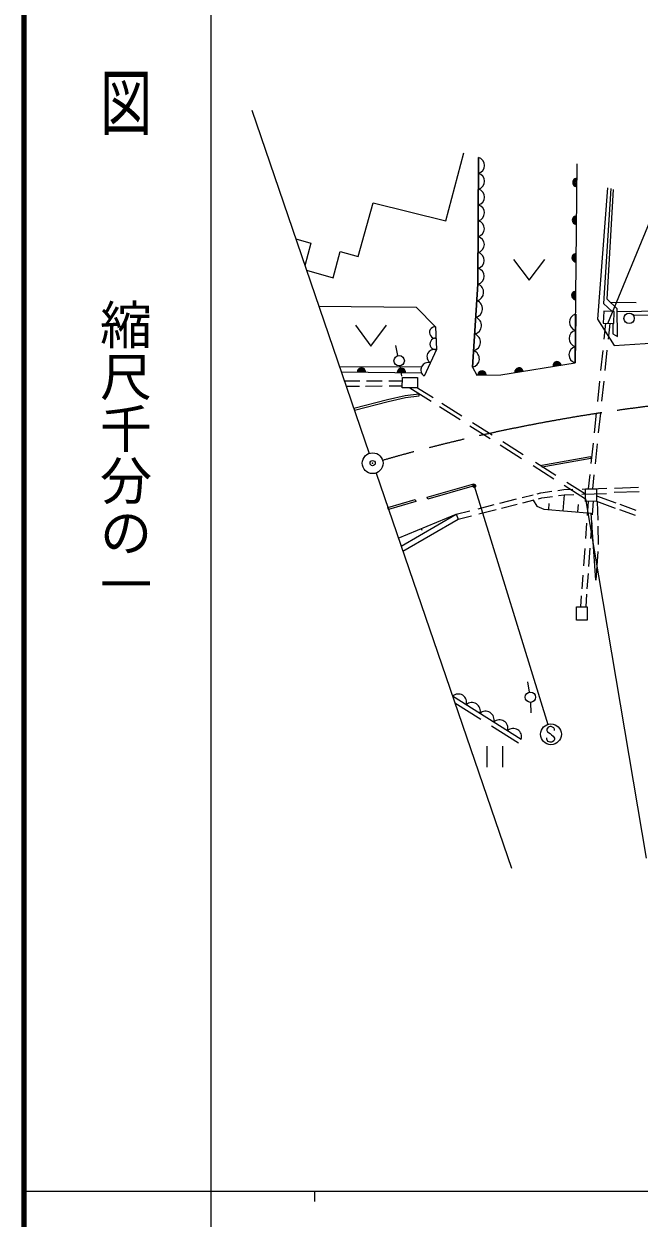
# Model space of a CAD drawing. Units: millimetres, scale not verified. Extents: x 40000 to 680000, y 20000 to 380000.
# Drawn here: x 40000 to 99283, y 202409 to 317487 of the extents above; entities that cross this region are included whole.
import ezdxf
from ezdxf.enums import TextEntityAlignment as Align

# ---------------------------------------------------------------- set-up
doc = ezdxf.new("R2010")
doc.units = ezdxf.units.MM
doc.header["$LTSCALE"] = 1000
doc.header["$PDMODE"] = 32
doc.header["$PDSIZE"] = 500
doc.linetypes.add('CHAIN', pattern=[18.5, 12, -1.5, 3.5, -1.5])
for name, color, linetype, lineweight in [('M-BGD', 7, 'Continuous', 13), ('M-BMK', 2, 'CHAIN', 13), ('M-BMK-SRVR', 3, 'Continuous', 13), ('M-STR-STR3', 7, 'Continuous', 13), ('M-STR-STRC', 7, 'Continuous', 13), ('M-TTL', 2, 'Continuous', 140), ('M-TTL-BAND', 7, 'Continuous', 25)]:
    doc.layers.add(name, color=color, linetype=linetype, lineweight=lineweight)
doc.layers.add('M-OTRS', color=6, linetype='Continuous')
doc.styles.add('@ＭＳ ゴシック', font='')
doc.styles.get('@ＭＳ ゴシック').set_extended_font_data('@MS Gothic')

# ---------------------------------------------------------------- blocks, each defined once
blk = doc.blocks.new('filled_dot')
at = {"color": 0, "linetype": 'Continuous', "lineweight": -2, "const_width": 1.25}
blk.add_lwpolyline([(-0.625, 0, 1), (0.625, 0, 1)], format="xyb", close=True, dxfattribs=at)

msp = doc.modelspace()

# ---------------------------------------------------------------- linework, layer by layer
at = {"layer": 'M-BGD'}
for p, q in [((80668, 298520), (82380, 305054)), ((83802, 304612), (83755, 292412)), ((83755, 292412), (83802, 304612)), ((93113, 284824), (93299, 304016)), ((96239, 301676), (95286, 289037)), ((96549, 301627), (95838, 290542)), ((96214, 290968), (96816, 301541)), ((72222, 295068), (73649, 300232)), ((73649, 300232), (80668, 298520)), ((66194, 296788), (67643, 296353)), ((67643, 296353), (67087, 294183)), ((69797, 293028), (70482, 295539)), ((70482, 295539), (72222, 295068)), ((87187, 294779), (88687, 292779)), ((88687, 292779), (90187, 294779)), ((67231, 293763), (69797, 293028)), ((83755, 292412), (83238, 284396)), ((83238, 284396), (83755, 292412)), ((68423, 290284), (77792, 290196)), ((77792, 290196), (79662, 288308)), ((95838, 290542), (96682, 289769)), ((97167, 290015), (96214, 290968)), ((96528, 290655), (98999, 290647)), ((97192, 287357), (97167, 290015)), ((131222, 290241), (97170, 289736)), ((93172, 289517), (93113, 284824)), ((95286, 289037), (96866, 286504)), ((95871, 289795), (95833, 288645)), ((96871, 289762), (95871, 289795)), ((96833, 288612), (96871, 289762)), ((98708, 289428), (131470, 289863)), ((71947, 288445), (73447, 286445)), ((73447, 286445), (74947, 288445)), ((79662, 288308), (79748, 286095)), ((79662, 288308), (79748, 286095)), ((95833, 288645), (96833, 288612)), ((95919, 287100), (96080, 288637)), ((96323, 287112), (96480, 288624)), ((96754, 288614), (96766, 287608)), ((96766, 287608), (97192, 287357)), ((96866, 286504), (105994, 287056)), ((76048, 285516), (75838, 286496)), ((79748, 286095), (78564, 283556)), ((79748, 286095), (78564, 283556)), ((95604, 284077), (95807, 286020)), ((96008, 284088), (96213, 286055)), ((70411, 284481), (78310, 284431)), ((76238, 284536), (76388, 283546)), ((83238, 284396), (83648, 283650)), ((85958, 283669), (93113, 284824)), ((70592, 283952), (78303, 283875)), ((73019, 283090), (74513, 283093)), ((75153, 283094), (76471, 283097)), ((76466, 282425), (76473, 283425)), ((76473, 283425), (77941, 283415)), ((77941, 283415), (77934, 282415)), ((83648, 283650), (85958, 283669)), ((70889, 283085), (72379, 283088)), ((71060, 282585), (72352, 282588)), ((72926, 282589), (74539, 282593)), ((75193, 282594), (76472, 282597)), ((77934, 282415), (76466, 282425)), ((77176, 282420), (79243, 281116)), ((77934, 282415), (79429, 281472)), ((95293, 281089), (95497, 283044)), ((95699, 281131), (95900, 283052)), ((71793, 280448), (75042, 281297)), ((71843, 280255), (75088, 281102)), ((75042, 281297), (76738, 281669)), ((75088, 281102), (76772, 281472)), ((76738, 281669), (78061, 281845)), ((76772, 281472), (78088, 281646)), ((78088, 281646), (78061, 281845)), ((80282, 280933), (82189, 279730)), ((71793, 280448), (71858, 280258)), ((80036, 280616), (82037, 279353)), ((94979, 278080), (95178, 279987)), ((95380, 278065), (95580, 279987)), ((82980, 278758), (84932, 277527)), ((83244, 279064), (85115, 277884)), ((85881, 276928), (87955, 275619)), ((86135, 277240), (88116, 275990)), ((94670, 275109), (94874, 277073)), ((95070, 275091), (95271, 277020)), ((89306, 275239), (91252, 274011)), ((89912, 274973), (94595, 275803)), ((94629, 275606), (89946, 274777)), ((94595, 275803), (94629, 275606)), ((89063, 274920), (91074, 273651)), ((89946, 274777), (89912, 274973)), ((94417, 272680), (94559, 274049)), ((94819, 272682), (94960, 274037)), ((78856, 271892), (83350, 273157)), ((83404, 272965), (78910, 271700)), ((83350, 273157), (83404, 272965)), ((92050, 273035), (94120, 271729)), ((92334, 273329), (94116, 272204)), ((93807, 272665), (96168, 272739)), ((96914, 272763), (99235, 272849)), ((75077, 270873), (77705, 271640)), ((77705, 271640), (77761, 271448)), ((78910, 271700), (78856, 271892)), ((85871, 271300), (87466, 271704)), ((87998, 271839), (89073, 272111)), ((88083, 271344), (89158, 271616)), ((89060, 271591), (89418, 271015)), ((89454, 272207), (89822, 272300)), ((89593, 271726), (89918, 271809)), ((89822, 272300), (90877, 272447)), ((89918, 271809), (90922, 271949)), ((91452, 272528), (92032, 272608)), ((91516, 272032), (92074, 272110)), ((92074, 272110), (91939, 270578)), ((92032, 272608), (92905, 272636)), ((92074, 272110), (92983, 272138)), ((93754, 272163), (96141, 272238)), ((94113, 272678), (95174, 272685)), ((94121, 271478), (94113, 272678)), ((95174, 272685), (95182, 271485)), ((95178, 272018), (97033, 271343)), ((96881, 272355), (99275, 272414)), ((75133, 270681), (75077, 270873)), ((77761, 271448), (75133, 270681)), ((81659, 270234), (82965, 270565)), ((83781, 270771), (85315, 271160)), ((83830, 270268), (85521, 270696)), ((86023, 270823), (87521, 271202)), ((89418, 271015), (90106, 270740)), ((90106, 270740), (94665, 270337)), ((90588, 271256), (90539, 270702)), ((93418, 271186), (93353, 270453)), ((95182, 271485), (94121, 271478)), ((94298, 270126), (94395, 271480)), ((94803, 270179), (94897, 271483)), ((95182, 271484), (96980, 270830)), ((95256, 271457), (95292, 269663)), ((97389, 270681), (98887, 270136)), ((97427, 271200), (98969, 270639)), ((76078, 267941), (81659, 270234)), ((76348, 267152), (81659, 270234)), ((76513, 266670), (81849, 269767)), ((81659, 270234), (81849, 269767)), ((81849, 269767), (83123, 270089)), ((94137, 267885), (94244, 269374)), ((94639, 267887), (94747, 269401)), ((95120, 263887), (94665, 270337)), ((78385, 268655), (78302, 268855)), ((95304, 269091), (95338, 267389)), ((95338, 267389), (95334, 267329)), ((93949, 265267), (94069, 266937)), ((94445, 265188), (94572, 266953)), ((95293, 266659), (95120, 263887)), ((93790, 263053), (93884, 264363)), ((94291, 263050), (94396, 264510)), ((94167, 261318), (94255, 262547)), ((93254, 261318), (94267, 261318)), ((93254, 260018), (93254, 261318)), ((93666, 261318), (93741, 262372)), ((94267, 261318), (94267, 260018)), ((94267, 260018), (93254, 260018)), ((88728, 253096), (88568, 254086)), ((87926, 248542), (81300, 252698)), ((87926, 248542), (81300, 252698)), ((84026, 250467), (81524, 252046)), ((88828, 252106), (88858, 251106)), ((87670, 248169), (85046, 249824)), ((84627, 245872), (84627, 247872)), ((86127, 247872), (86127, 245872))]:
    msp.add_line(p, q, dxfattribs=at)
for centre in [(98321, 289113), (76162, 285027), (88808, 252606)]:
    msp.add_circle(centre, 500, dxfattribs=at)
for centre, radius, start, end in [((83615, 303850), 784, 283.38079, 76.17678), ((83609, 302325), 784, 283.38079, 76.17678), ((83603, 300801), 784, 283.38079, 76.17678), ((93282, 302203), 400, 89.44375, 269.44375), ((93282, 302203), 400, 89.44375, 269.44375), ((93282, 302203), 350, 89.44375, 269.44375), ((93282, 302203), 300, 89.44375, 269.44375), ((93282, 302203), 250, 89.44375, 269.44375), ((93282, 302203), 200, 89.44375, 269.44375), ((93282, 302203), 150, 89.44375, 269.44375), ((93282, 302203), 100, 89.44375, 269.44375), ((93282, 302203), 50, 89.44375, 269.44375), ((83597, 299276), 784, 283.38079, 76.17678), ((83591, 297751), 784, 283.38079, 76.17678), ((93246, 298577), 400, 89.44375, 269.44375), ((93246, 298577), 400, 89.44375, 269.44375), ((93246, 298577), 350, 89.44375, 269.44375), ((93246, 298577), 300, 89.44375, 269.44375), ((93246, 298577), 250, 89.44375, 269.44375), ((93246, 298577), 200, 89.44375, 269.44375), ((93246, 298577), 150, 89.44375, 269.44375), ((93246, 298577), 100, 89.44375, 269.44375), ((93246, 298577), 50, 89.44375, 269.44375), ((83585, 296226), 784, 283.38079, 76.17678), ((83580, 294701), 784, 283.38079, 76.17678), ((93211, 294952), 400, 89.44375, 269.44375), ((93211, 294952), 400, 89.44375, 269.44375), ((93211, 294952), 350, 89.44375, 269.44375), ((93211, 294952), 300, 89.44375, 269.44375), ((93211, 294952), 250, 89.44375, 269.44375), ((93211, 294952), 200, 89.44375, 269.44375), ((93211, 294952), 150, 89.44375, 269.44375), ((93211, 294952), 100, 89.44375, 269.44375), ((93211, 294952), 50, 89.44375, 269.44375), ((83574, 293176), 784, 283.38079, 76.17678), ((83466, 291626), 838, 282.79593, 69.81809), ((93176, 291326), 400, 89.44375, 269.44375), ((93176, 291326), 400, 89.44375, 269.44375), ((93176, 291326), 350, 89.44375, 269.44375), ((93176, 291326), 300, 89.44375, 269.44375), ((93176, 291326), 250, 89.44375, 269.44375), ((93176, 291326), 200, 89.44375, 269.44375), ((93176, 291326), 150, 89.44375, 269.44375), ((93176, 291326), 100, 89.44375, 269.44375), ((93176, 291326), 50, 89.44375, 269.44375), ((83363, 290023), 838, 282.79593, 69.81809), ((83259, 288419), 838, 282.79593, 69.81809), ((93372, 288732), 810, 104.29191, 254.25911), ((79639, 287753), 556, 87.62449, 276.81482), ((93352, 287168), 810, 104.29191, 254.25911), ((79682, 286647), 556, 87.62449, 276.81482), ((83156, 286816), 838, 282.79593, 69.81809), ((79550, 285414), 709, 73.83302, 236.17559), ((83052, 285213), 838, 282.79593, 69.81809), ((93333, 285604), 810, 104.29191, 254.25911), ((72520, 283933), 400, 359.42705, 179.42705), ((72520, 283933), 400, 359.42705, 179.42705), ((72520, 283933), 350, 359.42705, 179.42705), ((76375, 283894), 400, 359.42705, 179.42705), ((76375, 283894), 400, 359.42705, 179.42705), ((76375, 283894), 350, 359.42705, 179.42705), ((78958, 284145), 709, 73.83302, 236.17559), ((87712, 283952), 400, 9.17173, 189.17173), ((87712, 283952), 400, 9.17173, 189.17173), ((87712, 283952), 350, 9.17173, 189.17173), ((87712, 283952), 300, 9.17173, 189.17173), ((91380, 284544), 400, 9.17173, 189.17173), ((91380, 284544), 400, 9.17173, 189.17173), ((91380, 284544), 350, 9.17173, 189.17173), ((91380, 284544), 300, 9.17173, 189.17173), ((91380, 284544), 250, 9.17173, 189.17173), ((91380, 284544), 200, 9.17173, 189.17173), ((91380, 284544), 150, 9.17173, 189.17173), ((91380, 284544), 100, 9.17173, 189.17173), ((91380, 284545), 50, 9.17173, 189.17173), ((72520, 283933), 300, 359.42705, 179.42705), ((72520, 283933), 250, 359.42705, 179.42705), ((72520, 283933), 200, 359.42705, 179.42705), ((72520, 283933), 150, 359.42705, 179.42705), ((72520, 283933), 100, 359.42705, 179.42705), ((72520, 283933), 50, 359.42705, 179.42705), ((76375, 283894), 300, 359.42705, 179.42705), ((76375, 283894), 250, 359.42705, 179.42705), ((76375, 283894), 200, 359.42705, 179.42705), ((76375, 283894), 150, 359.42705, 179.42705), ((76375, 283894), 100, 359.42705, 179.42705), ((76375, 283894), 50, 359.42705, 179.42705), ((84147, 283668), 400, 0.03992, 180.03992), ((84147, 283668), 400, 0.03992, 180.03992), ((84147, 283668), 350, 0.03992, 180.03992), ((84147, 283668), 300, 0.03992, 180.03992), ((84147, 283668), 250, 0.03992, 180.03992), ((84147, 283668), 200, 0.03992, 180.03992), ((84147, 283668), 150, 0.03992, 180.03992), ((84147, 283668), 100, 0.03992, 180.03992), ((84147, 283668), 50, 0.03992, 180.03992), ((87712, 283952), 250, 9.17173, 189.17173), ((87712, 283952), 200, 9.17173, 189.17173), ((87712, 283952), 150, 9.17173, 189.17173), ((87712, 283952), 100, 9.17173, 189.17173), ((87712, 283952), 50, 9.17173, 189.17173), ((81851, 252105), 810, 342.92025, 132.88606), ((83177, 251274), 810, 342.92025, 132.88606), ((84502, 250443), 810, 342.92025, 132.88606), ((85827, 249611), 810, 342.92025, 132.88606), ((87152, 248780), 810, 342.92025, 132.88606)]:
    msp.add_arc(centre, radius, start, end, dxfattribs=at)
at = {"layer": 'M-BMK'}
msp.add_arc((121159, 111938), 170000, 92.38018, 105.90608, dxfattribs=at)
at = {"layer": 'M-BMK-SRVR'}
for p, q in [((61955, 309163), (73283, 276098)), ((73931, 274206), (86976, 236133))]:
    msp.add_line(p, q, dxfattribs=at)
msp.add_circle((73607, 275152), 1000, dxfattribs=at)
at = {"layer": 'M-OTRS'}
msp.add_point((73607, 275164), dxfattribs=at)
at = {"layer": 'M-STR-STR3'}
for p, q in [((96273, 288630), (107978, 317086)), ((94120, 271729), (99978, 237086))]:
    msp.add_line(p, q, dxfattribs=at)
at = {"layer": 'M-STR-STRC'}
for p, q in [((83404, 272965), (90495, 249983)), ((90506, 249725), (90382, 249540)), ((90698, 249790), (90506, 249725)), ((90820, 249788), (90698, 249790)), ((91070, 249669), (90820, 249788)), ((90382, 249540), (90385, 249409)), ((90385, 248561), (90382, 248682)), ((90385, 249409), (90448, 249280)), ((90448, 249280), (90704, 249098)), ((90704, 249098), (90833, 248966)), ((90833, 248966), (91012, 248850)), ((91012, 248850), (91138, 248650)), ((91133, 249538), (91070, 249669)), ((91133, 249409), (91133, 249538)), ((91138, 248650), (91133, 248540)), ((90425, 248458), (90385, 248561)), ((90509, 248347), (90425, 248458)), ((90696, 248287), (90509, 248347)), ((90830, 248287), (90696, 248287)), ((90930, 248316), (90830, 248287)), ((91072, 248408), (90930, 248316)), ((91133, 248540), (91072, 248408))]:
    msp.add_line(p, q, dxfattribs=at)
msp.add_circle((90790, 249028), 1000, dxfattribs=at)
at = {"layer": 'M-TTL'}
msp.add_line((40000, 380000), (40000, 20000), dxfattribs=at)
at = {"layer": 'M-TTL-BAND'}
for p, q in [((58000, 370000), (58000, 20000)), ((40000, 205000), (579000, 205000)), ((68000, 205000), (68000, 204000))]:
    msp.add_line(p, q, dxfattribs=at)

# ---------------------------------------------------------------- block references
at = {"layer": 'M-STR-STRC', "xscale": 160, "yscale": 160, "rotation": 287.1}
msp.add_blockref('filled_dot', (83404, 272965), dxfattribs=at)

# ---------------------------------------------------------------- texts
at = {"layer": 'M-TTL-BAND', "style": '@ＭＳ ゴシック', "width": 1.4}
msp.add_text('平  面  図', height=3666, rotation=270, dxfattribs=at).set_placement((49777, 306475), align=Align.MIDDLE_RIGHT)
at = {"layer": 'M-TTL-BAND', "style": '@ＭＳ ゴシック'}
msp.add_text('縮尺千分の一', height=3666, rotation=270, dxfattribs=at).set_placement((49777, 261030), align=Align.MIDDLE_RIGHT)

doc.saveas('drawing.dxf')
